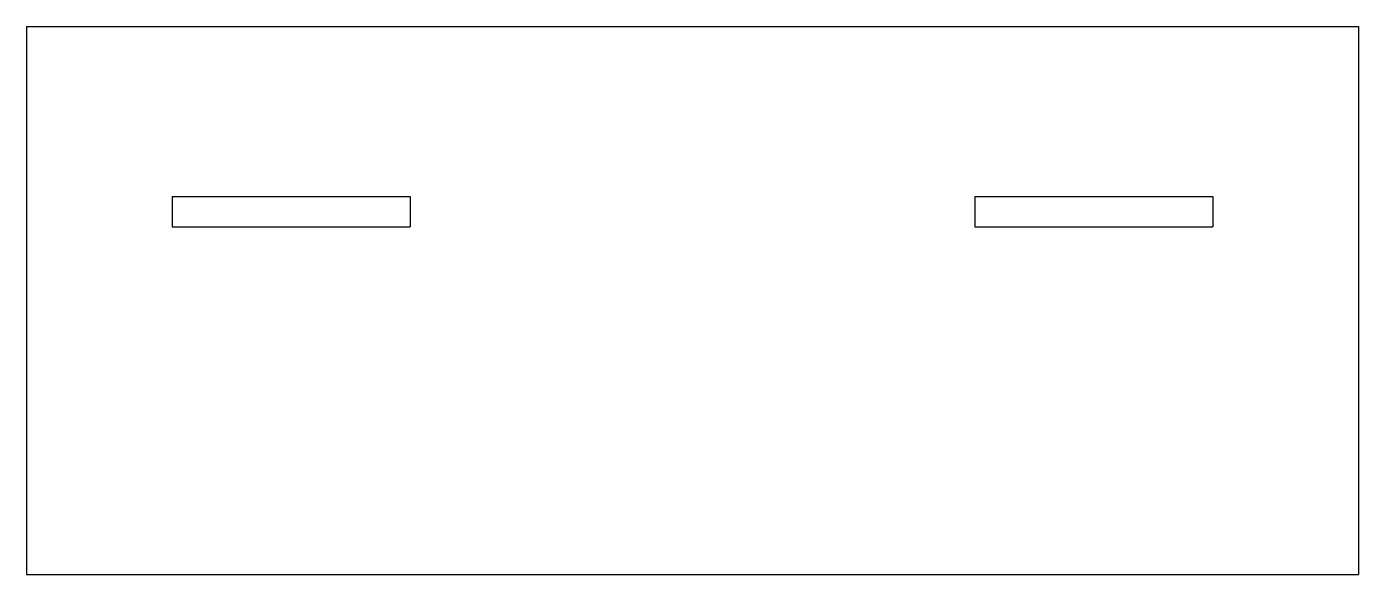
# Model space of a CAD drawing. Extents: x -17.6 to 17.6, y -7.2 to 7.2.
import ezdxf

# ---------------------------------------------------------------- set-up
doc = ezdxf.new("R2010")
doc.units = 0
doc.layers.add('VISIBLE', color=7, linetype='CONTINUOUS')

msp = doc.modelspace()

# ---------------------------------------------------------------- linework, layer by layer
at = {"layer": 'VISIBLE'}
for p, q in [((-17.625, 7.25), (-17.625, -7.25)), ((-17.625, 7.25), (17.625, 7.25)), ((17.625, 7.25), (17.625, -7.25)), ((-13.775, 2.749), (-7.475, 2.749)), ((-13.775, 2.749), (-13.775, 1.95)), ((-7.475, 2.749), (-7.475, 1.95)), ((7.475, 2.749), (13.775, 2.749)), ((7.475, 2.749), (7.475, 1.951)), ((13.775, 2.749), (13.775, 1.951)), ((-13.775, 1.95), (-7.475, 1.95)), ((7.475, 1.951), (13.775, 1.951)), ((-17.625, -7.25), (17.625, -7.25))]:
    msp.add_line(p, q, dxfattribs=at)

doc.saveas('drawing.dxf')
